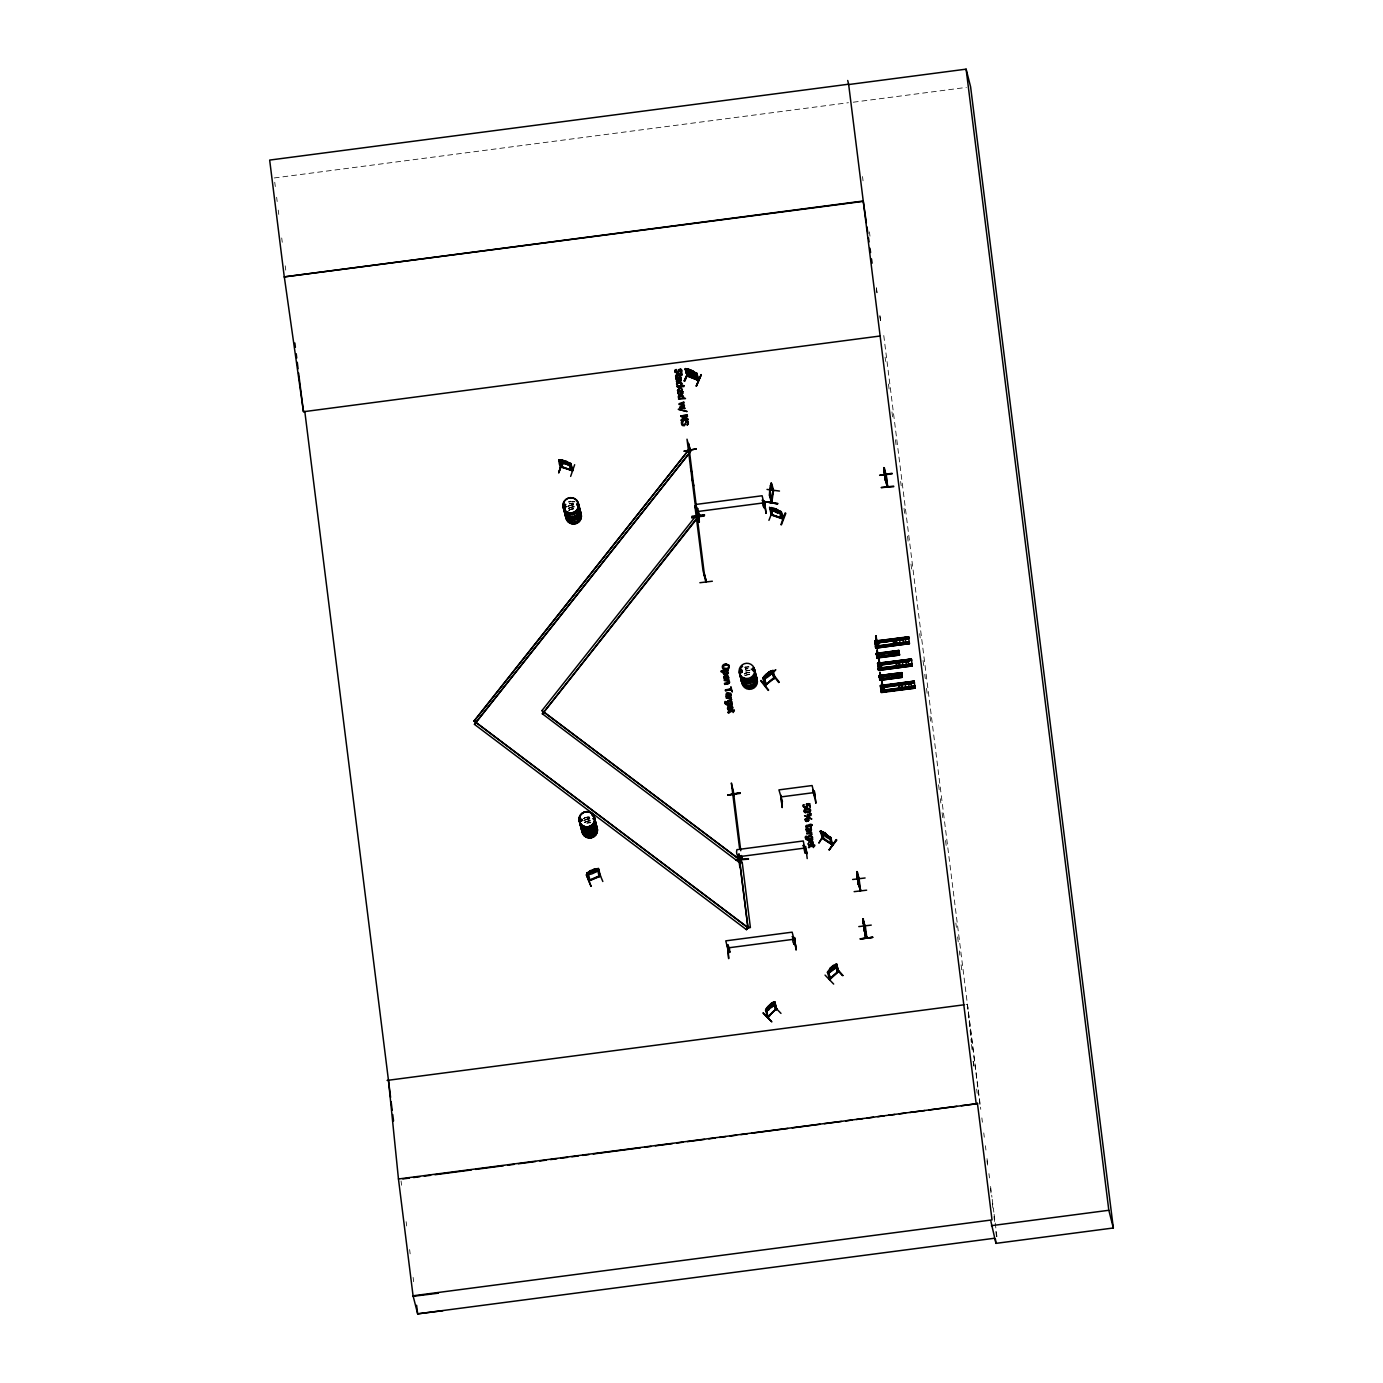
<?xml version="1.0" encoding="UTF-8"?>
<svg xmlns="http://www.w3.org/2000/svg" width="1383" height="1383" viewBox="0 0 1383 1383"><rect width="100%" height="100%" fill="white"/><g stroke="black" fill="none" stroke-linecap="round" stroke-linejoin="round"><path stroke-width="0.75" stroke-dasharray="5 3.75" d="M568.811 510.137L574.723 508.581M746.25 672.847L744.4 673.832A7.814 7.624 -14.3 0 1 750.26 672.311L746.215 672.795M744.849 675.613L750.779 674.04M583.505 818.65L585.303 817.56M583.954 820.413L587.775 818.857M568.759 501.77L570.764 501.234A7.935 7.745 -14.3 0 0 568.793 501.891M569.226 503.637L573.323 503.101A7.779 7.589 -14.3 0 0 569.277 503.671L571.248 503.101M571.698 504.847L567.86 506.403A7.814 7.624 -14.3 0 1 573.72 504.881L571.698 504.847L573.738 504.899M572.199 506.8L568.361 508.356A7.935 7.745 -14.3 0 1 574.256 506.835M747.304 668.646L745.247 669.026L749.379 668.559A7.779 7.589 -14.3 0 0 745.316 669.147M745.714 670.859L749.828 670.306A7.814 7.624 -14.3 0 0 745.748 670.876A7.935 7.745 -14.3 0 1 749.828 670.444M585.32 817.63L589.417 817.094M588.276 820.811L584.439 822.366A7.814 7.624 -14.3 0 1 590.299 820.828M586.72 823.11L590.818 822.574A7.814 7.624 -14.3 0 0 586.755 823.213A7.814 7.624 -14.3 0 1 590.8 822.799M274.214 177.958L848.419 102.705M853.225 102.221L966.354 87.406M966.06 1004.525L967.409 1004.352L980.772 1109.339M572.182 506.852L574.273 506.8M748.894 666.692L744.797 667.246A7.814 7.624 -14.3 0 1 748.843 666.744M589.867 818.84L587.775 818.892L589.815 818.909M588.276 820.845L590.368 820.793M574.861 501.752L572.821 501.286A7.935 7.745 -14.3 0 1 574.861 501.891M876.407 288.563L876.96 292.833M879.951 316.413L880.504 320.7M981.861 1117.913L982.397 1122.201M983.762 1132.919L984.298 1137.189M985.405 1145.764L985.941 1150.051M987.03 1158.626L987.842 1165.056M988.931 1173.614L989.485 1177.901M990.574 1186.476L991.939 1197.194M992.199 1199.338L993.841 1212.182M994.118 1214.326L997.108 1237.906M883.772 335.516L980.011 1105.086M986.978 1160.804L987.514 1165.091M990.47 1188.671L991.006 1192.959M992.354 1203.677L992.89 1207.964M993.962 1216.539L994.757 1222.97M995.829 1231.544L996.642 1237.975M862.525 176.557L863.044 180.81M869.44 231.895L869.976 236.182M876.407 287.612L877.099 293.213M879.899 315.462L880.539 320.821M885.085 357.125L885.621 361.412M888.474 384.042L889.113 389.28M891.949 411.892L892.588 417.147M895.441 439.759L896.08 445.032M900.644 481.474L901.18 485.761M904.015 508.339L904.655 513.629M907.507 536.189L908.147 541.496M910.982 564.057L911.622 569.364M919.678 633.673L920.214 637.961M923.049 660.486L923.688 665.828M924.76 674.403L925.296 678.69M926.524 688.336L927.18 693.696M930.016 716.204L930.673 721.563M938.59 784.766L939.247 790.16M940.319 798.734L940.855 803.022M942.082 812.634L942.722 818.027M945.557 840.484L946.214 845.895M955.86 923.066L956.396 927.353M957.624 936.913L958.281 942.359M959.353 950.934L959.888 955.221M961.099 964.781L961.773 970.226M973.165 1061.21L973.96 1067.641M976.657 1089.061L977.193 1093.348M401.053 1180.961L401.589 1185.248M406.135 1221.69L406.671 1225.978M409.627 1249.558L410.163 1253.845M413.119 1277.408L413.655 1281.695M274.75 182.245L275.286 186.532M276.635 197.25L277.17 201.538M278.242 210.112L278.778 214.4M281.717 237.98L282.253 242.267M285.209 265.83L285.745 270.117M967.409 1004.352L971.298 1042.367M971.523 1044.476L972.163 1050.821M973.234 1061.383L973.667 1065.601M583.574 818.65A7.814 7.624 -14.3 0 1 589.348 817.128M584.594 822.695A7.814 7.624 -14.3 0 1 590.385 821.156M584.11 820.741A7.814 7.624 -14.3 0 1 589.884 819.203M584.024 820.413A7.814 7.624 -14.3 0 1 589.798 818.874M568.862 502.133A7.814 7.624 -14.3 0 1 574.844 502.115M568.517 508.685A7.814 7.624 -14.3 0 1 574.291 507.163M568.914 510.223A7.797 7.607 -14.3 0 1 574.688 508.702M569.347 503.965A7.779 7.589 -14.3 0 1 573.34 503.447M568.932 510.327A7.814 7.624 -14.3 0 1 574.723 508.806M567.912 506.524A7.935 7.745 -14.3 0 1 573.789 504.985M744.918 667.591A7.814 7.624 -14.3 0 1 748.929 667.073M744.555 674.161A7.814 7.624 -14.3 0 1 750.347 672.639M744.97 675.699A7.779 7.589 -14.3 0 1 750.727 674.195M745.835 671.204A7.814 7.624 -14.3 0 1 749.845 670.686M589.383 817.232A7.814 7.624 -14.3 0 0 583.591 818.753A7.814 7.624 -14.3 0 1 589.383 817.249"/><path stroke-width="1.5" d="M808.364 838.305L811.544 838.651L811.285 836.663M765.352 501.891L777.782 503.395M698.761 515.686L697.81 515.046M705.641 580.583L705.9 582.018L705.658 580.411M704.379 573.668L706.333 581.966L705.728 580.67M723.136 672.294L723.724 674.178M723.171 673.089L723.326 671.689L721.148 671.153L727.907 670.271L721.148 671.153M739.49 847.848L731.382 782.985L734.01 795.64L734.2 793.98M742.429 858.826L741.461 855.558M809.677 811.181L809.937 810.196M564.126 505.486L564.039 506.904M565.094 505.365L565.336 506.921L564.333 505.59M566.131 506.645L564.281 505.244M576.676 504.467L577.835 504.173M563.918 508.062A7.935 7.745 -14.3 0 0 573.738 516.551A7.814 7.624 -14.3 0 0 578.025 504.518L576.746 504.173M580.756 820.862L580.566 819.445L581.794 819.912M592.702 818.667L593.739 818.529M594.05 818.667L593.981 818.459A7.814 7.624 -14.3 0 1 589.832 830.543A7.814 7.624 -14.3 0 1 580.151 822.194M595.468 824.233L595.347 823.732A7.814 7.624 -14.3 0 1 591.163 835.781A7.814 7.624 -14.3 0 1 581.482 827.432M740.095 672.38L740.009 671.204M740.372 671.066L741.167 672.449L741.824 671.239M741.288 677.065L741.737 678.154M742.101 671.204L742.187 672.103M752.922 669.994L753.061 670.669M753.821 669.649L753.078 670.582M899.261 664.203L898.051 662.613M899.313 686.435L900.16 684.913L901.56 685.173M902.062 686.003L901.802 687.074M804.543 810.559L805.079 811.786M875.525 643.959L875.232 642.68L875.664 645.308M876.77 643.821L876.027 639.309M877.306 655.214L877.012 654.868M878.533 666.312L878.067 664.895L878.499 667.522M880.279 674.869L879.986 672.708L881.282 678.828L879.916 672.103M859.292 879.865L859.189 878.741L858.601 879.692M860.572 890.496L858.221 882.682L860.641 890.41M864.652 925.953L866.328 937.985L866.761 936.931M865.188 925.625L864.824 927.059M864.185 927.82L866.761 938.054L866.104 936.498M865.378 926.714L866.864 937.778M731.572 699.694L730.708 699.712M810.957 834.174L811.907 834.537M875.646 636.197L875.664 636.439M875.819 635.765L877.652 645.965L909.219 642.058M876.113 635.817L876.182 637.079M877.168 644.011L876.701 642.974M877.635 654.626L877.635 653.398M878.741 658.394L878.533 659M879.087 665.655L879.605 666.139M881.611 683.254L883.305 690.411L881.732 680.159L883.564 690.376L881.472 680.384M882.561 688.492L882.354 687.403M864.824 932.177L863.13 920.974L864.392 931.07M886.036 474.438L887.177 486.781L883.996 469.771L884.705 473.954M728.824 712.366L732.333 711.104L728.91 711.761M803.177 805.044L803.333 806.583M806.808 826.204L806.738 827.466M770.366 486.159L770.78 485.243L769.864 496.514M769.726 496.497L771.057 483.116L773.304 491.691L773.512 490.516M769.449 671.81L763.001 677.964C765.369 690.376 766.303 682.753 774.774 677.29M774.238 678.604L774.497 677.342M878.309 666.105L878.879 665.621M882.198 687.679L881.161 687.904M884.463 473.66L884.861 476.253L884.809 475.337M857.46 877.738L857.858 880.331L857.806 879.415M863.822 925.4L864.306 928.581L864.237 927.665M675.042 370.558L675.077 371.923M681.663 424.339L681.525 422.455M681.525 423.146L681.767 421.487L682.614 422.04M741.703 857.979L742.446 859.085M866.726 937.622L864.358 929.704M725.954 701.786L725.107 701.458L725.211 703.549M805.425 837.337L806.324 836.369L806.22 838.046M808.173 819.428L805.684 819.445L806.012 820.689M809.193 814.12L808.191 815.521M681.784 384.059L680.782 384.975M681.784 384.595L681.767 383.679M765.369 501.787L777.713 503.913L765.335 501.631M822.245 838.254L832.531 845.048L830.924 837.51C827.103 834.433 835.885 856.094 829.99 836.888M822.557 837.545L823.404 838.133M879.415 677.584L901.872 674.04L901.699 672.691L879.19 675.544L879.432 677.549M590.161 880.366L588.674 880.055L589.158 880.85L600.499 876.165L598.511 868.472L594.344 869.112M685.328 424.304L685.761 422.126M769.57 494.077L771.818 502.513L773.512 490.343M677.739 391.959L677.826 393.636M677.705 392.599L678.465 390.801M723.758 676.857L723.758 678.05M675.734 375.433L675.665 376.435M675.682 375.848L675.751 376.868M769.588 495.927L771.213 483.67M682.856 393.083L682.753 391.666M728.91 677.463L728.755 678.327M732.662 707.232L732.541 708.545M772.976 490.152L771.403 502.34L769.432 495.373L769.691 490.187M771.662 483.393L773.581 490.602M772.008 500.992L771.403 502.34L772.89 490.274M779.476 491.069L767.012 489.426M813.031 842.679L812.893 843.561M676.633 384.007L676.667 383.419A1.919 1.884 -14.3 0 1 677.376 382.33L680.937 382.278M808.606 842.817L810.196 841.348L811.06 844.633M782.363 801.345L781.689 801.016M815.054 797.075L815.036 796.85M681.871 372.01L680.661 373.237L681.024 372.165M688.371 423.907L687.161 425.117L687.507 424.045M682.165 392.876L682.096 391.873M728.201 677.774L727.216 675.941M731.987 707.992C730.829 703.532 730.38 709.859 731.884 708.2M808.865 819.912L808.294 821.104M722.445 666.018L722.531 667.954M725.919 701.648L725.937 703.359M675.941 378.786L676.218 377.836M806.272 828.607L806.168 829.61M675.82 371.249L676.391 369.52L675.077 370.713M682.372 422.437L682.753 424.685L684.343 424.235M681.128 371.664L680.661 373.168L681.715 373.099M687.61 423.544L687.368 424.667M677.359 384.076L677.687 383.16M728.478 666.848L727.994 668.075M808.208 837.147L808.26 838.133M727.233 701.475L727.06 702.72M807.43 836.836L807.413 837.735M680.799 380.55L681.179 379.495M731.037 695.009L730.38 696.271M803.212 805.2L804.197 804.629M679.226 378.873L679.952 380.118L679.9 377.369L681.006 377.974M729.1 694.387L729.394 695.701L730.31 694.715M728.288 673.435L728.322 672.536M803.851 811.13L804.906 809.038M678.275 370.16L677.895 372.494M884.29 472.104L884.636 474.006M857.287 876.182L857.633 878.084L856.976 873.849C857.84 880.262 855.161 862.387 859.033 878.516M864.824 926.074L863.009 918.813L863.441 923.308M863.597 924.449L864.081 926.333L863.632 922.928M679.07 397.422L679.727 398.442L682.58 398.062L682.476 396.281L680.643 395.728M727.873 702.962L728.478 703.982L731.192 703.636L731.296 702.374L729.342 701.285L727.907 703.117M727.544 672.864L726.784 671.239L724 671.602L724.087 673.4L725.919 673.936M679.278 370.246L677.895 373.773M679.122 370.679L678.31 373.324L676.529 373.721M677.964 371.975L676.598 372.874L675.768 371.093M770.245 486.142L771.195 483.134M773.391 491.19L770.901 484.119M565.025 507.803A7.779 7.589 -14.3 0 0 568.534 517.449A7.779 7.589 -14.3 0 0 578.699 514.77A7.779 7.589 -14.3 0 0 576.97 504.657L577.316 504.104M577.904 504.622L576.659 504.622M580.307 819.773L580.393 820.378M893.746 642.265L895.216 643.164L896.322 641.211M896.495 663.857L898.414 662.768M902.062 686.348L901.543 687.334M685.294 424.166L684.395 425.653M588.83 880.383L600.274 875.456M590.022 880.401L588.069 872.621L587.032 873.295L588.639 880.176M599.479 876.58L600.153 875.491M599.046 876.234L588.933 880.867M559.164 461.144L563.434 463.651L558.87 460.02L562.622 460.211L561.118 461.663L563.918 463.149L568.914 464.135L566.581 461.438L570.833 463.806M558.957 460.211L560.253 460.02C564.921 468.543 558.801 469.736 559.009 460.072L560.115 460.418L562.172 467.074M561.515 462.821L558.801 472.761L562.086 462.873M558.836 460.159L562.553 460.159M558.801 472.761L561.947 462.959M563.901 460.885C571.577 463.512 560.789 463.737 563.953 460.764M567.393 464.93L570.937 465.016M572.527 470.341C571.006 471.361 567.255 462.458 570.816 463.374L572.752 470.479L561.066 466.486M571.075 465.068L563.365 463.651M574.654 464.705L570.643 476.374M727.579 707.214L728.685 705.641M689.823 450.166C692.243 456.286 687.195 440.088 688.682 444.513M690.497 451.428L689.892 450.426M698.311 517.951L698.121 516.585L542.361 713.974L698.329 516.965M733.733 794.291L733.993 795.519L733.768 794.343M805.891 826.377L806.566 825.409M804.578 810.697L808.761 809.418M678.483 392.374L680.021 391.216L680.903 394.501M774.117 1002.9C775.448 999.477 765.577 1007.515 765.56 1010.247L766.424 1009.141C769.276 1024.44 767.064 1014.206 776.676 1009.123C776.589 1012.062 772.388 1003.453 774.636 1001.828M829.472 979.544L830.509 978.68L829.264 979.095M830.405 979.095L828.296 971.315L830.249 978.559M838.53 971.54L829.627 979.717L827.535 972.335L830.128 968.359L829.143 971.696L835.142 966.129L833.136 965.576L836.611 963.882L838.582 971.575L837.666 972.249L838.323 970.745M682.407 422.593L682.908 421.538M780.081 511.14C779.372 520.665 786.028 520.578 781.136 511.52L779.926 511.537L782.916 519.04L771.195 514.925L769.657 507.405L772.63 514.908L769.657 507.405M769.622 508.875L777.747 512.937L769.743 508.909M771.126 514.666L772.475 515.306L770.711 507.786M768.931 520.354L773.425 508.737M774.324 508.667C770.625 510.534 781.049 512.73 775.621 509.134M781.136 511.952L776.883 509.445L771.334 508.616L776.866 511.969L779.234 512.194L779.027 511.364C777.592 509.065 768.879 505.608 769.691 509.03M781.378 513.214L777.678 512.886M781.758 518.452L781.689 517.916M772.44 515.133L783.055 518.642M780.928 524.641L785.164 512.92M781.412 524.814L785.838 513.3M728.443 693.246L726.542 692.969L725.937 695.148M740.925 860.779L739.732 861.488L740.96 860.554M729.602 951.781C728.495 953.855 731.4 951.106 727.994 945.004L726.939 945.574L727.994 945.004M739.663 861.229C743.847 861.868 734.719 856.751 736.914 849.663L803.281 840.968C807.032 861.626 809.487 852.741 803.246 845.428L804.975 852.931L806.237 852.066M726.611 694.37L727.959 693.886M806.963 829.402L808.692 829.402M722.479 666.157L724.018 664.307L726.957 664.082M729.221 683.375L729.515 682.061M805.563 818.667L804.992 820.205M807.465 814.017L807.344 815.123M685.328 369.002L688.872 369.313L687.42 370.609L690.134 372.304M685.415 368.898L686.625 368.915L688.544 376.038L687.282 376.141L685.38 368.881L688.198 376.418L698.571 380.325M685.657 369.987L690.152 369.952M685.882 371.232C683.963 376.349 704.31 378.199 693.955 377.04M687.403 373.583L684.084 381.138L687.991 373.825M687.956 373.687L684.723 381.397M691.604 371.837L695.493 376.435L687.921 373.375L689.322 372.027L693.229 373.6L697.464 377.473M689.322 372.027L685.743 371.578L693.177 373.721L689.529 372.165L690.394 371.197M688.181 376.141L687.195 375.277M689.961 373.859L697.326 376.003M695.269 374.793L691.414 370.471M690.618 372.84L689.754 373.808L693.523 375.329L691.863 373.358L693.678 373.272L688.267 371.059L690.515 372.736L688.803 372.978M698.519 379.789L696.876 373.064L695.684 373.116M697.015 374.586L685.536 369.935L689.668 372.736M687.04 375.744L698.622 380.584L696.704 373.462L695.528 373.047C700.974 387.015 696.876 376.556 687.265 375.519M696.219 385.926L701.129 374.568L696.41 386.116M696.358 386.082L701.319 374.758M728.167 677.635L727.009 678.586L728.08 677.843M812.236 843.232L812.322 842.299M681.11 379.824L676.391 381.431L676.771 380.411M811.216 830.82L811.372 829.178M677.428 383.783L678.24 382.797M765.369 685.311L775.05 677.687L773.737 678.258M808.312 836.922L808.191 837.821M806.652 826.619L810.144 825.807L807.758 825.979M809.193 846.932L812.685 846.119L810.3 846.292M806.514 806.617L806.652 805.373M679.157 396.368L679.105 397.578M810.559 811.043L809.02 812.426M582.139 820.568L580.393 821.035M739.94 671.204L742.031 670.928M742.101 672.052L740.354 672.501M753.026 669.925L754.012 669.96M890.237 654.695L889.995 652.914M893.435 676.633L893.435 675.474M676.114 370.16L675.284 369.589M808.139 820.154L805.684 820.344M723.966 676.564L725.401 675.25L728.011 675.647M699.729 515.894L699.902 515.669M763.831 507.042L765.076 507.561L763.762 506.956M765.024 507.405L763.935 507.492L764.816 506.835M728.495 952.005L729.757 952.04M805.079 852.447L806.254 852.274M806.168 852.516L805.252 853.034M793.79 943.707L795.173 943.69L794.119 944.157M728.409 707.18C730.864 702.806 730.345 715.374 729.844 706.333M682.683 393.291L680.851 394.362M732.506 708.39L730.224 709.514M881.178 688.509L881.109 688.457M830.785 837.925L823.542 832.255L830.785 837.925C830.526 841.504 822.09 833.828 820.568 832.341L820.361 831.114L822.436 838.375M820.396 831.304L821.744 831.442L823.646 838.599L822.297 838.357M820.568 832.341L831.079 839.049M824.752 833.188C821.623 834.433 830.768 838.375 825.893 833.932M826.913 834.658L829.109 837.7L822.315 833.258M823.594 838.34L821.744 831.442M824.216 834.243L818.84 843.111L825.392 832.549M836.404 839.809L829.16 849.94L836.819 840.086M836.231 839.585L829.126 849.784M765.663 1010.16L771.334 1003.315L774.757 1001.69L776.676 1009.002M774.947 1002.727L772.129 1006.703L774.86 1002.813M678.431 370.039L680.834 369.417A2.109 2.057 -14.3 0 1 681.646 370.281M591.855 870.287C587.568 874.212 598.217 870.305 593.134 869.769M767.634 1017.352L768.412 1016.367M767.392 1017.197L776.468 1008.553M805.148 819.255L807.223 818.408M878.793 658.965L880.729 668.145L878.689 658.066M811.043 815.417L808.571 816.264M682.044 392.945L680.989 393.688L682.165 392.167M812.098 843.405L812.149 841.763M730.829 695.649L726.213 696.79L729.619 696.496M474.438 724.346L746.457 929.653L747.961 927.751L739.801 862.681L742.222 862.352L750.381 927.44L747.961 927.751L474.023 720.992L688.25 450.495L690.169 451.947L474.438 724.346L690.221 452.155L687.005 439.189L695.13 504.052L698.035 515.548L697.793 513.94M474.092 721.217L688.25 450.495M747.961 927.751L739.853 862.888L741.357 861.004L541.946 710.62L696.358 515.358M541.946 710.62L741.288 860.779L739.853 862.888L742.222 862.352M750.381 927.44L747.909 927.544L746.457 929.653M723.413 666.087L726.196 664.912M838.582 971.575L836.421 963.899L835.66 964.781L837.389 971.54M774.273 678.655L772.302 671.55C774.013 668.266 763.485 675.267 763.105 677.895L763.969 676.961L766.217 684.62M766.874 677.532C787.843 658.377 765.681 680.747 763.278 679.088M678.673 395.642L678.206 397.163M590.42 870.529L589.089 873.243L596.713 870.149L594.292 868.991L586.824 873.226C589.037 876.563 596.177 872.016 598.804 869.596M774.999 677.791L772.993 670.323M828.106 971.506L827.311 972.335M763.191 1012.909L771.835 1021.881L763.122 1013.134M825.046 975.101L833.672 984.074M697.706 516.775L698.294 517.812M887.575 486.418L885.241 478.604L887.195 486.902M858.67 878.948L860.053 890.566M860.554 890.669L860.382 889.321M677.532 390.646L680.09 387.862L682.424 389.729L679.952 386.929L683.997 386.548L683.859 385.598L676.996 386.497L679.554 387.465L677.497 390.49M677.808 377.403L676.425 377.628L676.08 379.633M806.479 828.521L808.45 828.037M810.334 811.423L805.338 812.582M724.208 676.166L727.112 675.302M565.906 506.835L563.97 506.576M741.945 672.294L740.89 672.726M892.139 675.319L892.346 676.927M675.924 375.363L679.71 373.773M728.478 710.845L728.149 712.694M724.986 676.356L724.485 677.947M724.796 676.719C727.078 674.005 725.314 681.957 728.236 678.759M727.873 683.963L724.675 684.378L724.536 683.427L728.461 682.908L728.616 681.646M682.476 393.602L681.404 394.259M812.651 843.734L810.611 844.685M767.686 1017.611L766.389 1009.313M772.406 1004.542L780.98 1013.393M772.284 1006.772L765.854 1011.371L765.992 1010.454M776.191 1008.639L775.811 1010.057L773.823 1002.277M767.496 1017.231L776.451 1008.899M833.171 965.507L830.077 968.377L833.223 965.68M828.659 971.869C824.51 976.277 837.389 968.048 836.888 965.006M837.666 972.249L835.954 965.092L836.784 964.314M827.604 973.459L833.984 968.878M838.375 971.004L829.333 979.233L838.582 971.402M834.208 966.579L842.817 975.585L834.727 966.25M676.512 375.934L679.917 375.277L677.549 375.433M560.789 466.469L572.614 470.894L570.678 463.772L569.485 463.443M760.65 680.73L768.222 690.428M761.048 680.436L768.637 690.1M723.05 665.171L726.265 664.013M807.102 829.091L808.052 828.78M727.51 701.319L729.256 700.593M806.669 807.672L806.981 807.43A1.85 1.798 -14.3 0 0 807.465 806.41C806.185 803.8 811.406 804.958 807.309 804.837M678.707 395.797L681.698 395.054M586.876 873.347L590.489 870.529M595.191 872.414L598.683 869.648M772.06 670.911L773.927 678.448M765.318 685.052L764.038 677.203M778.75 682.562L771.161 672.708M679.312 370.385L680.384 370.125M685.795 422.282L687.23 422.247M727.821 673.919L726.075 674.61M806.151 806.773L804.474 806.756M698.363 518.193L695.977 509.964L697.948 518.262M741.789 858.065L741.98 859.413L741.029 855.61M865.412 927.232L862.871 918.831L864.98 927.301M774.566 1001.707L776.537 1008.812M682.528 419.568L687.403 416.3L687.247 415.09L680.678 415.955C682.286 420 692.866 411.408 681.179 419.74L681.3 420.691L687.87 419.827L687.731 418.893L682.528 419.568L687.731 418.893M682.562 419.723L687.437 416.456M676.46 377.766L677.342 377.403M731.711 708.234L730.794 708.788M812.063 843.267L811.683 843.509M804.508 809.47L808.571 808.554M808.675 841.071L811.251 840.536M771.714 672.449L779.286 682.147M561.947 467.61L561.896 466.745M561.999 467.35L572.545 470.635M732.005 708.978L730.673 709.462M815.002 797.403L812.098 785.544L778.923 789.883L782.432 801.604M806.341 825.703L810.628 824.216L812.149 824.735L810.836 825.72L812.201 825.392M808.865 846.016L809.85 845.67M728.132 668.888L725.384 669.666M600.239 876.061L599.409 876.321M894.213 640.744L896.34 641.297M581.413 820.914L581.863 819.773M892.156 675.353L893.453 675.526M901.526 687.265L900.143 687.437M764.298 677.549L765.94 684.205M728.927 683.444L724.675 684.378M808.519 836.888L810.507 836.438M597.3 868.887L599.202 876.632M727.838 701.06L728.703 700.697M808.191 836.093L809.608 835.626M677.981 383.108L680.177 382.814M724.018 665.465L724.986 665.067M586.34 874.851L590.973 886.33M769.225 1009.59L765.854 1011.163M697.689 379.703L695.839 372.649M727.147 673.348L725.055 673.798M774.67 677.359L765.179 685.052M587.948 872.673L586.824 873.226M810.317 830.422L809.453 829.402M684.429 405.738C674.195 408.244 691.362 407.726 680.73 407.276L684.429 405.738L680.35 404.285L684.308 404.925M805.217 807.845L807.188 806.963A1.85 1.798 -14.3 0 0 807.43 806.254M807.395 811.717L809.366 811.216M810.697 831.148L806.496 831.148M810.334 815.192L808.139 815.382M679.088 369.417L680.505 369.261M685.57 421.296L687.334 421.296A2.109 2.057 -14.3 0 1 688.146 422.161M598.407 868.68L597.525 869.492L598.39 868.541M598.026 870.097L602.832 881.49M769.363 671.706L772.959 670.513L772.302 671.55M678.915 390.697L681.525 390.386L682.787 391.804M728.737 705.797L731.745 705.71L732.696 707.387M727.873 678.984L726.888 679.26M680.35 404.285L683.963 402.09C669.597 406.083 691.241 403.542 679.606 407.207L684.792 408.538L684.637 407.57M680.384 404.424L684.101 403.075M804.923 852.153L806.116 852.084M793.963 943.292L795.139 943.465L793.963 943.898M727.181 668.421L723.983 668.456M807.949 821.122L806.22 821.346M677.134 378.337L678.31 378.579M831.632 843.647L832.791 844.494L822.695 837.666M832.359 844.702L823.162 838.859M684.36 425.515L682.338 425.255M740.787 670.98L741.755 670.738M890.22 654.66L888.941 653.934L890.012 652.966M898.38 665.223L897.308 665.223M697.654 514.113L699.349 522.134L697.689 509.843M698.674 522.221L697.983 511.866M738.228 855.264L739.87 867.418M738.729 855.195L740.441 867.21M727.596 946.404L728.685 958.644L727.752 946.249M728.668 701.596L730.155 701.423M685.882 421.175L686.988 421.158M805.891 806.877L804.958 806.946M679.416 390.507L682.597 391.406M807.586 820.447L806.41 820.603M679.969 395.158L681.162 395.002M812.634 789.918L814.57 797.472M696.652 508.287L696.081 507.25L698.726 516.36M697.983 508.598C695.977 506.956 700.645 516.879 699.85 515.41M762.085 500.214C763.762 499.298 761.29 504.484 764.09 507.82M696.116 511.053L696.41 509.895M692.122 516.965L704.103 515.392M704.483 514.718L692.001 516.222M691.742 517.605L704.189 516.032M765.94 513.266L764.54 501.216M699.867 582.727L712.349 581.223M732.61 788.379L732.039 787.342M740.164 792.736L727.821 795.121L740.182 792.77M727.804 794.983L740.268 793.41M739.127 853.812C736.897 853.432 742.17 857.425 741.115 861.298M804.422 845.687L803.246 845.428M805.701 846.413L807.205 858.566M748.41 858.618L735.946 860.105L748.497 859.171M792.113 936.619C793.79 935.686 791.301 940.889 794.119 944.226M728.824 952.507L729.792 951.971M793.928 943.69L795 943.5M990.902 1221.396L995.95 1243.369L1113.332 1227.983L970.607 86.835L966.112 69.15L848.713 84.536L847.71 80.491M976.191 1103.79L848.626 84.207L269.668 160.082L284.276 276.894L863.234 201.019L866.346 222.663M284.276 276.894L863.32 201.348M880.262 335.983L303.465 411.736L284.362 277.222M677.048 374.672L679.831 374.465M680.505 374.378L681.923 374.188L680.401 373.687M680.574 375.035C684.257 374.966 678.742 374.413 680.799 376.677L680.799 376.677M675.717 376.729L676.667 377.231L676.373 376.401M678.275 378.441L678.863 380.273L676.806 379.478M678.119 385.598L677.826 385.287M677.03 386.635L683.859 385.598M679.226 394.483L679.001 394.207M682.13 395.054L682.58 395.4A1.953 1.902 -14.3 0 1 683.358 396.333A2.265 2.213 -14.3 0 1 683.271 397.976L685.501 398.511L678.586 399.255L678.69 398.097M884.117 470.756L883.858 467.61L885.69 474.87M884.307 467.731L886.278 476.046M892.018 473.263L879.623 475.32L892.104 473.902M885.518 480.852L884.152 468.733L885.535 480.99M697.568 511.537L763.917 502.842M893.625 486.107L881.144 487.577L893.712 486.712M875.94 636.215L876.424 637.632M875.733 648.057L909.426 643.631L875.733 648.126L874.782 641.003L908.579 637.165M874.851 641.263L908.545 636.733M908.562 637.044L874.92 641.85M875.093 643.164L908.787 638.687M875.076 643.631L874.938 642.715L908.717 638.237L908.527 636.699M877.133 643.458L877.911 645.93M909.201 641.937L909.357 643.181L875.646 647.555L875.508 646.362L909.184 641.608M875.646 647.33L909.34 642.853M877.375 650.511L877.254 650.235M721.286 672.103L723.326 671.689M727.458 672.259L724 671.602M899.469 655.041L876.96 657.755L876.822 656.648L899.313 653.727L899.469 655.075L876.995 658.066L876.355 653.329L898.881 650.477L899.054 651.86L898.881 650.442L876.39 653.64L876.58 654.816L899.036 651.773M876.511 654.245L898.95 650.978L876.494 654.176M876.545 654.989L876.355 653.329M877.807 654.608L877.548 654.09M876.96 656.199L876.666 654.436M898.881 650.511L899.399 654.747L876.822 657.063L899.313 653.779L899.486 655.127M876.874 657.374L899.365 654.245M724.796 678.759L725.297 679.52L724.156 679.157M879.813 666.139L880.47 668.179L878.482 658.325M728.495 681.491L724.156 680.436L729.1 679.796L728.685 680.834M879.018 662.422L879.778 665.154M877.6 663.235L911.38 659.017L912.261 665.932L878.568 670.34L877.6 663.235L877.773 664.255L911.483 659.847M724.571 683.565L727.389 683.202M877.669 663.702L911.38 659.069M911.553 660.573L911.362 659.19L877.669 663.356L877.928 665.465M877.825 664.67L909.426 660.521M877.756 664.929L911.501 660.089L877.807 664.514L878.222 665.724M877.807 665.569L877.911 665.966M731.158 689.08L730.846 686.781L732.316 692.001L731.227 689.789L725.435 690.549L731.123 688.941L725.366 689.84M880.401 667.937L912.054 664.272M880.418 668.093L912.019 663.944M912.037 664.151L878.309 668.836L878.482 669.77L912.192 665.344L912.002 663.84M880.504 668.75L912.106 664.67L878.412 669.095M725.47 690.705L731.227 689.789M880.297 673.296L880.193 674.385M726.144 696.133L726.248 696.946M901.768 673.21L879.19 675.544L879.83 680.298L902.304 677.342L901.699 672.657L879.225 675.682L879.398 677.013M726.836 695.303L728.72 695.787L728.53 694.923M901.802 673.469L879.588 677.203M730.656 699.297L726.352 697.931L731.279 697.291L730.691 698.346M726.386 698.087L731.313 697.43M902.2 676.46L879.657 679.278L902.165 676.201M902.304 677.255L879.83 680.28L879.657 678.932M881.732 680.35L881.801 682.683M727.337 703.982L726.784 703.999M728.201 703.584L731.192 703.636M727.216 704.95L732.177 704.327L726.231 704.656M915.097 688.129L881.386 692.572L880.435 685.449L914.198 681.162L914.388 682.787L880.746 687.61M880.694 687.766L880.746 688.682L880.522 685.916L914.198 681.162M914.301 682.061L880.608 686.504L880.435 685.449M914.336 682.355L880.66 687.092L914.336 682.303M882.855 687.403L912.331 683.392M729.031 709.583L728.824 709.306M881.317 689.754L880.885 687.109L881.092 688.215M885.345 689.875L914.837 686.124L881.127 691.051L881.334 692.088L915.027 687.679L914.837 686.054M729.463 710.499L734.304 709.877L733.197 712.504L732.298 710.948M914.855 686.175L881.161 690.791L881.317 692.036L915.097 688.146M733.025 711.018L734.39 710.689M780.721 796.954L813.895 792.615M806.341 804.111C814.293 804.266 804.889 802.365 806.687 805.511M809.729 803.679L810.196 807.344L809.055 804.612M806.877 827.76L805.926 827.259M810.784 825.582L811.008 827.224L810.11 825.668M811.216 828.503L810.11 827.847L810.697 829.886M806.929 829.644L809.072 830.82L808.277 828.763M810.628 833.724L806.842 833.914L806.704 832.946L811.665 832.462L811.7 834.07M807.689 839.014L806.687 838.876M811.51 838.513L808.83 839.014M805.684 838.859C807.603 842.126 819.151 837.528 807.534 839.809M809.383 844.564L808.519 844.875L808.917 843.993M809.816 845.532L813.169 844.529L814.691 845.048L813.377 846.033L814.794 845.843M738.712 856.734L805.079 848.038M809.245 847.623L808.467 847.572M813.325 845.895L813.55 847.537L812.651 845.981M859.258 880.124L856.872 871.878M852.637 879.484L865.101 877.98M858.221 883.823L858.653 882.631M858.238 883.944L857.443 878.741L860.036 889.77M854.141 891.655L866.622 890.185M863.027 919.004L863.027 920.144L863.459 918.934M863.286 922.876L863.424 923.913M863.943 925.175C867.729 956.172 862.854 915.304 864.686 932.194L863.614 924.847M858.791 926.593L871.255 925.106M727.579 947.943L793.946 939.247M860.295 938.78L872.777 937.346L860.347 939.04M387.084 1080.417L963.916 1004.819M442.871 1310.721L417.666 1313.85L413.068 1295.785L398.46 1178.99L977.556 1103.617L961.22 1105.76M402.868 1178.938L409.282 1178.091M413.569 1177.538L419.983 1176.691M424.253 1176.138L430.683 1175.291M434.954 1174.737L471.326 1169.966M475.596 1169.413L503.412 1165.765M507.699 1165.195L514.113 1164.365M518.383 1163.795L535.498 1161.547M539.785 1160.994L546.199 1160.147M550.469 1159.594L556.9 1158.747M561.17 1158.193L567.583 1157.346M571.87 1156.793L578.284 1155.946M582.571 1155.393L588.985 1154.546M593.255 1153.975L640.329 1147.821M644.599 1147.25L651.03 1146.421M655.3 1145.85L672.415 1143.603M676.702 1143.05L683.116 1142.202M687.386 1141.649L704.5 1139.402M708.788 1138.849L715.201 1138.002M719.488 1137.448L725.902 1136.601M730.172 1136.031L736.586 1135.201M740.873 1134.63L747.287 1133.801M751.574 1133.23L787.93 1128.476M792.217 1127.906L820.033 1124.258M824.303 1123.705L841.417 1121.457M845.704 1120.904L852.118 1120.057M856.388 1119.504L862.819 1118.657M867.089 1118.086L873.503 1117.257M877.79 1116.686L884.204 1115.856M888.491 1115.286L894.905 1114.456M899.175 1113.885L905.606 1113.038M909.876 1112.485L924.847 1110.532M929.134 1109.961L956.932 1106.314M413.068 1295.785L992.026 1219.91L977.418 1103.098M991.438 1225.666L1108.82 1210.281L1113.332 1227.983M994.498 1238.252L417.666 1313.85L416.594 1305.275M413.189 1296.303L438.394 1293.174M806.981 808.485L809.176 808.64M807.084 809.366L809.159 809.47M807.43 811.873L805.355 811.752M726.075 668.871L723.655 668.196M726.11 674.766L724.035 674.299M769.311 671.775L771.455 672.484L764.903 677.393L766.113 674.334M726.179 669.752L724.052 669.441M809.383 815.624L808.346 815.607M729.757 705.347L732.143 706.16M809.159 813.965L810.645 814.691M809.574 835.47L811.579 835.989M766.078 513.37L764.367 501.113M794.568 937.622L795.968 949.654M681.491 395.866L679.018 397.249M822.09 832.41L823.525 832.428L820.292 831.218M809.522 813.169L810.853 813.74M809.003 816.419L807.914 816.039M806.669 821.519L805.58 821.139M698.761 516.291L695.753 504.467L762.119 495.754L764.955 507.647M725.522 674.8L723.672 674.022M680.989 393.688L680.626 390.991L681.698 391.406M811.147 843.82L810.784 841.123L812.305 842.143M812.184 838.426L812.184 838.426A2.23 2.178 -14.3 0 0 812.288 836.784M810.68 840.328L812.495 841.175M680.09 381.933L677.411 382.486A1.919 1.884 -14.3 0 0 676.702 383.558M729.809 700.42L731.227 700.974M810.161 835.436L812.322 836.94A2.23 2.178 -14.3 0 1 812.219 838.565M770.227 487.629L770.106 491.743L770.054 488.96M688.82 369.434L685.19 368.95L686.106 372.874M696.963 374.707L693.453 374.274C702.028 376.297 689.754 370.609 687.489 370.886L687.714 371.733M692.658 373.324L694.975 373.669L692.71 370.834L688.751 369.382M678.396 409.247L687.126 411.546L678.431 409.403M687.524 375.571L685.588 368.5M726.715 664.808L727.977 665.482M809.937 813.187L811.026 813.982M807.586 818.269L808.917 820.067M677.774 377.248L678.88 378.095M727.631 692.762L728.755 693.609M741.167 670.928L741.737 671.118M724.709 669.752L723.067 668.802M562.518 460.28L566.581 461.438M560.945 467.264L561.705 467.264M805.373 812.737L804.145 811.873M804.82 807.931L803.298 806.445M770.487 508.304L769.501 507.82M771.455 514.493L782.847 518.279M811.665 819.03L804.543 815.659L811.631 818.874M706.091 580.359L703.947 573.72M809.124 809.332L809.971 810.334M683.064 425.757L681.802 424.616M688.734 372.943L694.197 374.983L691.846 373.272M822.799 837.873L820.811 830.82M690.1 370.074L691.362 370.592M680.142 382.676L681.024 383.61M571.231 470.289L569.744 463.028M832.238 844.719L829.748 837.251M680.505 381.933L681.525 382.935M581.845 819.237L580.376 819.237L579.978 820.638M887.402 485.364L887.661 486.591L886.261 474.922M859.05 878.637L860.606 890.808M858.67 879.865L856.717 871.722M678.189 377.352L679.105 378.51M692.658 370.834L696.807 373.635M685.761 371.197L689.91 373.98M820.43 831.788L830.855 838.599M820.568 831.183L821.502 831.805M680.436 382.814L681.093 383.904M688.302 450.72L690.221 452.155M542.309 713.749L739.853 862.888M474.023 720.992L747.909 927.544M804.508 806.911L803.955 805.891M806.981 830.941L806.133 829.454M807.015 831.079L806.254 830.007M901.543 685.104L902.079 686.072M808.121 838.945L807.465 838.029M834.364 966.596L842.817 975.585M832.272 966.734C836.335 966.371 827.674 972.906 831.287 967.668M771.386 1003.488L773.287 1003.937L767.306 1009.504L768.378 1006.271M770.435 1004.542C774.48 1004.179 765.836 1010.714 769.432 1005.476M810.04 808.882L810.697 810.248M728.063 676.685L726.663 675.889L727.009 678.586M731.037 698.571L731.59 699.66M768.36 672.829C772.751 672.674 763.381 678.534 767.254 673.642M812.461 841.02L812.945 841.936M728.495 664.722L729.273 667.09M723.102 668.94L722.496 667.816M681.231 382.417L681.715 383.35M679.036 394.345L678.413 392.893M728.858 709.462L728.236 708.01M680.713 370.212L681.145 371.284M728.132 693.955L728.564 695.079M579.2 509.739L579.339 509.878A7.814 7.624 -14.3 0 1 575.155 522.117A7.814 7.624 -14.3 0 1 565.474 513.767M728.167 709.842L727.596 708.58M729.239 681.335L729.55 682.199M808.329 844.529L807.949 843.613M731.763 701.406L731.97 701.907A2.23 2.178 -14.3 0 1 731.866 703.549L732.177 704.327M811.008 834.312L810.334 833.448M877.254 649.854L877.375 652.171M728.841 665.171L729.169 667.678A2.541 2.472 -14.3 0 1 728.184 669.044M586.375 874.834L591.129 886.296M676.875 385.269L676.598 383.869M725.384 703.982L725.038 702.166M727.786 709.151L727.51 708.113M728.115 712.556L729.066 713.058L728.772 712.228M689.979 451.722L689.91 450.564M885.604 475.596L883.72 467.627M877.652 645.965L876.148 640.018M881.939 687.679L882.752 687.8M595.364 823.87L595.485 824.043A7.814 7.624 -14.3 0 1 591.25 836.11A7.814 7.624 -14.3 0 1 581.569 827.76M687.455 422.489L687.645 423.682M730.31 694.404L729.757 692.883L731.054 694.301M908.545 636.958L909.444 643.717M905.122 637.407L905.9 643.579M912.123 665.258L878.482 669.77M902.857 637.805L903.6 643.786M907.94 659.639L908.735 665.811M905.658 659.933L906.453 666.105M910.792 681.94L911.535 687.939M899.434 638.255L900.177 644.236M908.493 682.147L909.271 688.319M902.252 660.383L903.013 666.468M896.374 638.548L897.135 644.634M905.07 682.597L905.848 688.769M899.209 660.763L899.987 666.934M896.616 650.995L897.1 654.989M901.716 672.847L901.872 674.091M892.951 638.998L893.712 645.083M895.078 651.134L895.596 655.248M899.434 673.141L899.953 677.255M902.027 682.995L902.822 689.166M895.786 661.212L896.564 667.384M892.796 651.428L893.297 655.473M897.895 673.348L898.431 677.463M890.773 651.687L891.274 655.749M898.639 683.53L899.399 689.616M895.631 673.711L896.149 677.756M888.491 651.981L889.01 656.095M893.591 673.901L894.11 677.964M891.309 674.195L891.845 678.327M878.343 641.401L879.069 647.106L878.896 646.172M878.741 653.589L879.156 657.081M881.178 663.615L881.905 669.32L881.714 668.387M874.782 641.003L874.99 642.386M881.576 675.803L881.939 678.984M883.996 685.83L884.722 691.535L884.55 690.601M770.175 494.215L772.094 501.441M815.884 803.056L814.276 790.886L815.832 803.039M810.991 827.881L811.423 830.18M809.072 830.82L807.707 830.993M805.459 836.49L806.324 836.369M681.612 385.287L680.678 385.408M687.247 415.09L680.678 415.955M687.87 419.827L681.3 420.691M684.792 408.538L679.71 407.968M688.544 443.424L690.497 450.616M690.566 467.575L692.364 474.663M691.967 478.725L693.765 485.813M697.274 515.081L694.871 505.659L702.996 570.522L705.9 582.018M795.225 943.949L792.148 932.159L725.781 940.855L728.737 952.662M726.058 676.114L726.438 679.312M728.72 695.787L727.354 695.977M765.577 1010.074L767.427 1016.903M559.181 459.675L561.135 466.728M398.46 1178.99L388.45 1080.227M876.165 637.667L877.15 641.919M680.972 377.836L681.179 378.786M807.499 838.167L807.361 837.199M877.15 651.86L877.479 652.776M879.277 662.388L878.845 659.414M681.888 371.128L681.612 370.143A2.109 2.057 -14.3 0 0 680.799 369.261M688.388 423.008L688.112 422.022A2.109 2.057 -14.3 0 0 687.299 421.158M805.563 838.582L805.39 837.199M675.181 372.459L674.99 371.128M877.133 650.131L877.271 651.479M860.33 938.936L872.777 937.259M863.874 926.558L864.531 931.07M884.463 474.646L885.379 479.849L885.673 478.553M876.355 639.689L875.698 636.785M877.202 650.546L878.447 656.614L877.514 655.3M863.009 920.006L864.237 926.299M878.343 668.698L878.499 669.873M866.951 226.933L867.867 233.329M868.472 237.599L869.077 241.869M869.993 248.266L870.599 252.519M871.497 258.915L872.103 263.185M704.552 515.306L691.759 517.726M914.941 686.953L881.23 691.431L915.027 687.679L914.198 681.404L880.522 685.968M876.217 638.773L875.958 636.75M875.577 646.812L909.288 642.455L875.612 647.175M876.58 654.799L899.002 651.479M876.995 658.066L876.857 656.925M878.568 670.323L912.261 665.914M690.428 450.357L690.48 451.601M780.963 795.26L782.208 807.603L780.686 795.432M966.112 69.15L1108.82 1210.281M995.414 1239.082L995.95 1243.369M877.946 653.934L878.274 656.631M879.778 678.413L879.623 677.082M859.846 889.649L860.019 890.756M857.304 871.826L857.443 872.915M857.062 874.644L857.443 878.775M812.391 838.444L812.53 839.343M727.907 670.271L728.046 671.222M681.888 374.05L682.026 375M733.18 790.056L740.769 850.735M679.883 375.139L680.108 376.764M688.82 446.26L696.928 511.122M696.686 512.73L704.794 577.593M390.594 1097.376L304.796 411.408L303.43 411.581L298.607 372.995M391.13 1101.663L392.202 1110.238M392.737 1114.525L393.55 1120.956M294.856 343.001L295.392 347.271M296.204 353.702L296.74 357.99M297.276 362.277L298.071 368.708M885.12 478.795L885.034 476.616M858.1 882.873L858.03 880.694M878.741 659.328L878.896 658.135M875.923 637.114L875.819 635.955M901.802 673.452L879.329 676.391M731.019 694.162L731.071 695.148M681.145 378.648L681.214 379.633M592.097 814.829A7.814 7.624 -14.3 0 1 593.843 824.977A7.814 7.624 -14.3 0 1 583.626 827.674A7.814 7.624 -14.3 0 1 580.117 817.993M592.183 815.14A7.814 7.624 -14.3 0 1 593.912 825.305A7.814 7.624 -14.3 0 1 583.712 828.002A7.814 7.624 -14.3 0 1 580.203 818.321M594.033 818.183A7.814 7.624 -14.3 0 1 589.746 830.215A7.814 7.624 -14.3 0 1 580.065 821.865M580.566 823.836A7.814 7.624 -14.3 0 0 589.244 832.393A7.814 7.624 -14.3 0 0 595.537 821.882A7.814 7.624 -14.3 0 1 590.213 832.065A7.814 7.624 -14.3 0 1 580.549 825.824M580.514 825.72A7.814 7.624 -14.3 0 0 590.213 832.065A7.814 7.624 -14.3 0 0 595.52 821.865M594.949 821.796A7.814 7.624 -14.3 0 1 590.662 833.828A7.814 7.624 -14.3 0 1 580.981 825.478M595.036 822.124A7.814 7.624 -14.3 0 1 590.748 834.156A7.814 7.624 -14.3 0 1 581.067 825.807M564.057 508.201A7.814 7.624 -14.3 0 0 573.738 516.551A7.935 7.745 -14.3 0 0 578.094 504.328M564.61 506.264A7.814 7.624 -14.3 0 1 565.647 504.536M564.471 506.109A7.935 7.745 -14.3 0 1 565.509 504.346M577.437 502.236A7.814 7.624 -14.3 0 1 572.147 514.459A7.814 7.624 -14.3 0 1 564.022 503.982M577.593 502.375A7.935 7.745 -14.3 0 1 572.216 514.804A7.935 7.745 -14.3 0 1 563.97 504.155M578.388 510.223A7.779 7.589 -14.3 0 1 580.117 520.336A7.779 7.589 -14.3 0 1 569.952 523.016A7.779 7.589 -14.3 0 1 566.442 513.37A7.814 7.624 -14.3 0 0 569.952 523.172A7.814 7.624 -14.3 0 0 580.168 520.475A7.814 7.624 -14.3 0 0 578.44 510.31M578.457 506.351A7.779 7.589 -14.3 0 1 573.202 518.521A7.779 7.589 -14.3 0 1 565.094 508.097M578.855 507.803A7.814 7.624 -14.3 0 1 574.585 519.835A7.814 7.624 -14.3 0 1 564.904 511.485M578.059 508.46A7.935 7.745 -14.3 0 1 576.141 521.789A7.935 7.745 -14.3 0 1 565.336 513.629M579.01 507.941A7.935 7.745 -14.3 0 1 574.654 520.164A7.935 7.745 -14.3 0 1 564.834 511.675M753.493 667.695A7.814 7.624 -14.3 0 1 751.954 678.413A7.814 7.624 -14.3 0 1 741.011 677.03A7.814 7.624 -14.3 0 1 742.567 666.312M752.646 668.577A7.814 7.624 -14.3 0 1 753.977 679.278A7.814 7.624 -14.3 0 1 743.034 680.713A7.814 7.624 -14.3 0 1 741.686 670.012M752.559 668.248A7.814 7.624 -14.3 0 1 753.891 678.949A7.814 7.624 -14.3 0 1 742.948 680.384A7.814 7.624 -14.3 0 1 741.599 669.683M751.263 669.13A7.779 7.589 -14.3 0 1 755.619 678.431A7.779 7.589 -14.3 0 1 746.474 683.6A7.779 7.589 -14.3 0 1 740.527 675.198M753.579 668.024A7.814 7.624 -14.3 0 1 748.289 680.263A7.814 7.624 -14.3 0 1 740.164 669.787M755.481 675.544A7.814 7.624 -14.3 0 1 751.211 687.576A7.814 7.624 -14.3 0 1 741.53 679.226M755.844 677.082A7.779 7.589 -14.3 0 1 751.591 689.08A7.779 7.589 -14.3 0 1 741.945 680.764M754.911 673.262A7.814 7.624 -14.3 0 1 751.591 684.983A7.814 7.624 -14.3 0 1 740.925 678.949M755.412 675.215A7.814 7.624 -14.3 0 1 751.125 687.247A7.814 7.624 -14.3 0 1 741.444 678.897M756 675.319A7.814 7.624 -14.3 0 1 750.71 685.622A7.935 7.745 -14.3 0 1 740.856 679.174M741.011 679.26A7.814 7.624 -14.3 0 0 750.71 685.622A7.935 7.745 -14.3 0 0 756.086 675.146M696.237 448.87L683.894 451.256L696.237 448.905M908.631 637.494L874.955 642.04L908.648 637.563M906.678 638.963L877.185 642.818L906.695 639.084M909.495 661.178L880.02 665.05L909.513 661.299M857.927 877.998L858.532 885.068L857.132 872.829L857.788 878.049M796.038 949.654L794.395 937.501L796.176 949.758M583.816 826.308A7.814 7.624 -14.3 0 0 594.621 818.235A7.814 7.624 -14.3 0 0 582.191 813.204A7.849 7.658 -14.3 0 0 583.833 826.412A7.849 7.658 -14.3 0 0 594.673 818.304A7.849 7.658 -14.3 0 0 582.174 813.239A7.814 7.624 -14.3 0 0 583.816 826.308M583.868 826.481A7.814 7.624 -14.3 0 0 594.673 818.408A7.814 7.624 -14.3 0 0 582.226 813.377A7.814 7.624 -14.3 0 0 583.868 826.481M591.63 837.631A7.814 7.624 -14.3 0 0 596.92 827.328A7.814 7.624 -14.3 0 1 591.665 837.735A7.814 7.624 -14.3 0 1 581.966 831.39A7.814 7.624 -14.3 0 0 591.63 837.631M567.739 512.315A7.797 7.607 -14.3 0 0 578.526 504.242A7.797 7.607 -14.3 0 0 566.114 499.228A7.797 7.607 -14.3 0 0 567.739 512.315M567.791 512.453A7.779 7.589 -14.3 0 0 578.543 504.415A7.779 7.589 -14.3 0 0 566.166 499.401A7.779 7.589 -14.3 0 0 567.791 512.453M743.847 677.929A7.779 7.589 -14.3 0 0 754.599 669.873A7.779 7.589 -14.3 0 0 742.204 664.86A7.779 7.589 -14.3 0 0 743.847 677.929"/></g></svg>
